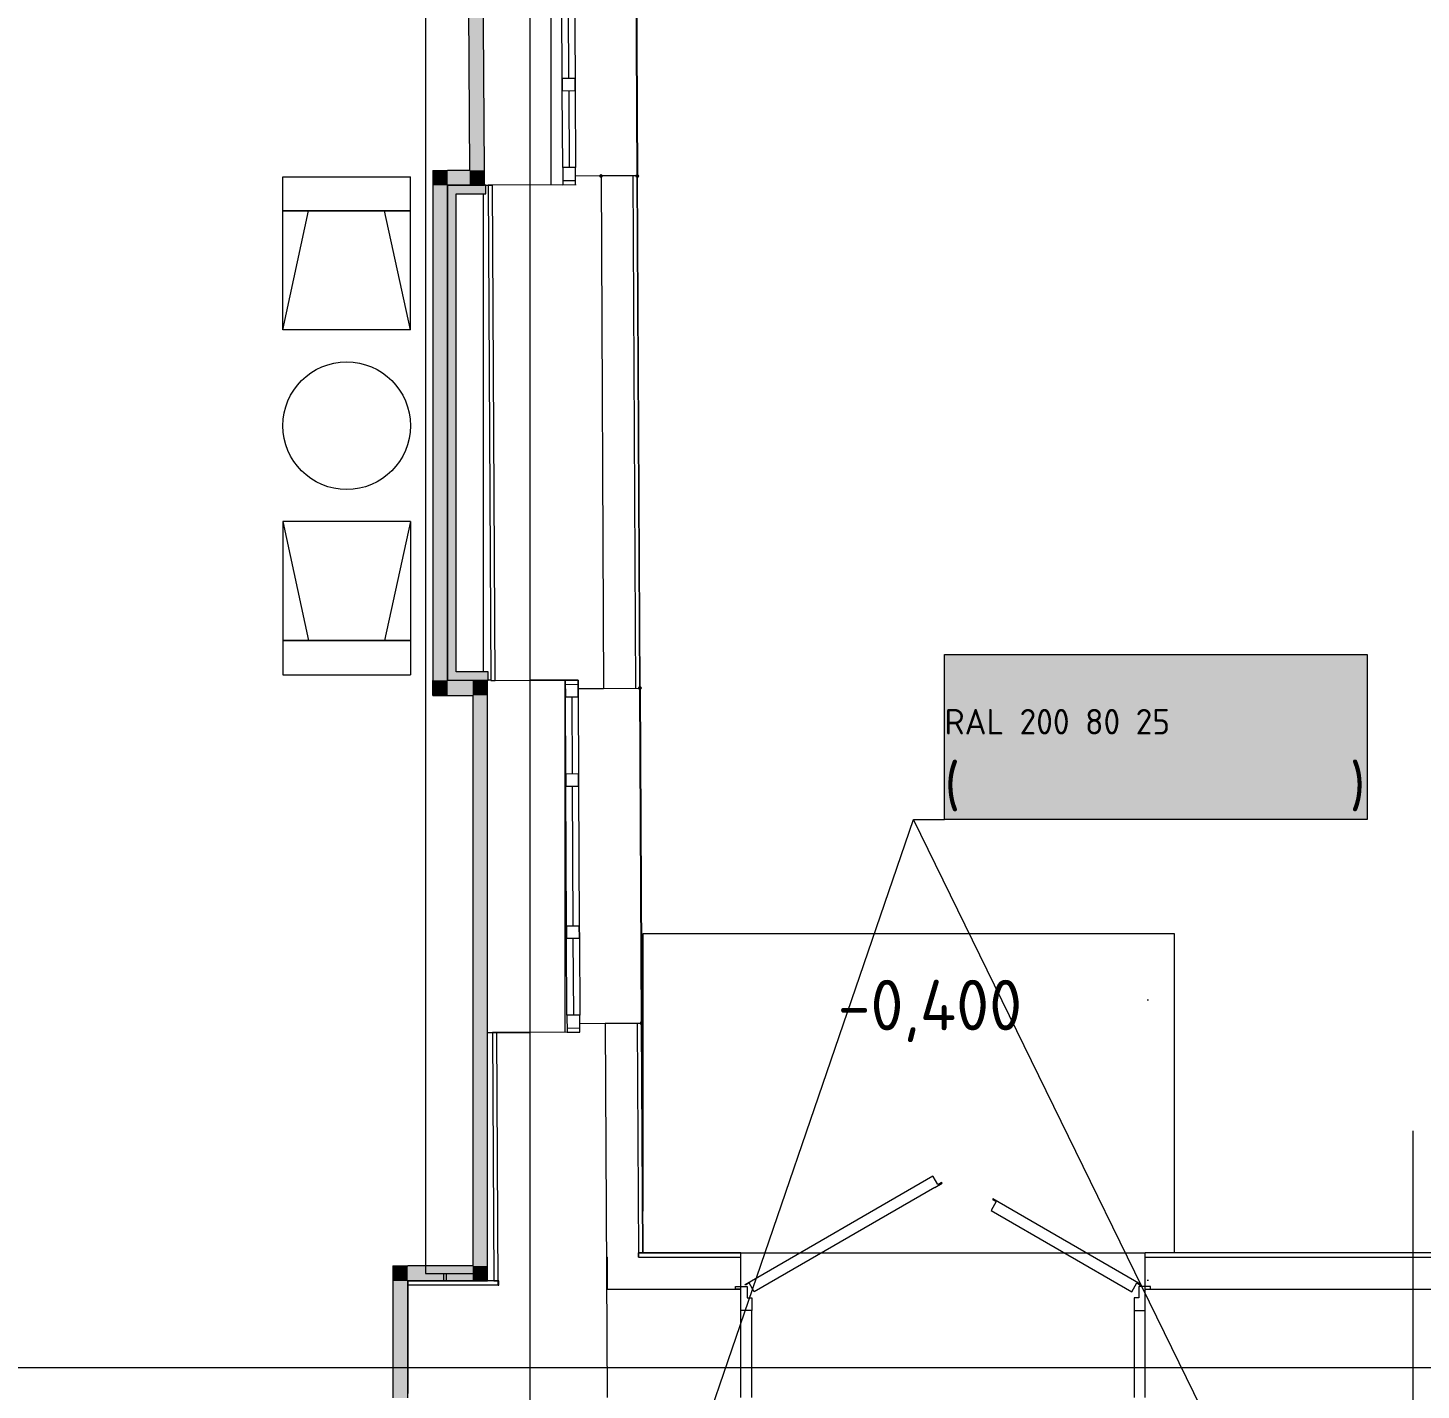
# Model space of a CAD drawing. Header units: millimetres. Extents: x -546 to 1681, y -650 to 1730.
# Drawn here: x 310.1 to 375.6, y 489.3 to 553.3 of the extents above; entities that cross this region are included whole.
import ezdxf

# ---------------------------------------------------------------- set-up
doc = ezdxf.new("R2010")
doc.units = ezdxf.units.MM

msp = doc.modelspace()

# ---------------------------------------------------------------- hatches: boundary and pattern name
at = {"true_color": 0xf1d696}
h = msp.add_hatch(color=41, dxfattribs=at)
h.dxf.hatch_style = 2
h.paths.add_polyline_path([(331.523, 546.619), (330.823, 546.619), (330.728, 561.819), (331.423, 562.519)])
h = msp.add_hatch(color=41, dxfattribs=at)
h.dxf.hatch_style = 2
h.paths.add_polyline_path([(329.091, 546.619), (329.791, 546.619), (329.791, 545.919)])
h = msp.add_hatch(color=41, dxfattribs=at)
h.dxf.hatch_style = 2
h.paths.add_polyline_path([(329.091, 545.919), (329.091, 546.619), (329.791, 545.919)])
h = msp.add_hatch(color=41, dxfattribs=at)
h.dxf.hatch_style = 2
h.paths.add_polyline_path([(330.823, 546.619), (330.827, 545.919), (329.791, 545.919), (329.791, 546.619)])
h = msp.add_hatch(color=41, dxfattribs=at)
h.dxf.hatch_style = 2
h.paths.add_polyline_path([(330.823, 546.619), (331.523, 546.619), (331.527, 545.919)])
h = msp.add_hatch(color=41, dxfattribs=at)
h.dxf.hatch_style = 2
h.paths.add_polyline_path([(331.527, 545.919), (330.827, 545.919), (330.823, 546.619)])
h = msp.add_hatch(color=7)
h.dxf.hatch_style = 2
h.paths.add_polyline_path([(337.004, 546.448), (336.94, 546.421), (336.914, 546.358), (336.94, 546.294), (337.004, 546.268), (337.068, 546.294), (337.095, 546.358), (337.068, 546.421)])
h = msp.add_hatch(color=7)
h.dxf.hatch_style = 2
h.paths.add_polyline_path([(338.714, 546.267), (338.777, 546.293), (338.804, 546.357), (338.777, 546.42), (338.714, 546.447), (338.704, 546.447), (338.64, 546.42), (338.614, 546.357), (338.64, 546.293), (338.704, 546.267)])
h = msp.add_hatch(color=41, dxfattribs=at)
h.dxf.hatch_style = 2
h.paths.add_polyline_path([(329.091, 545.919), (329.791, 545.919), (329.791, 522.651), (329.091, 522.651)])
h = msp.add_hatch(color=7)
h.dxf.hatch_style = 2
h.paths.add_polyline_path([(329.791, 545.919), (330.191, 545.919), (330.191, 523.06), (329.791, 523.06)])
h = msp.add_hatch(color=7)
h.dxf.hatch_style = 2
h.paths.add_polyline_path([(330.191, 545.919), (331.588, 545.919), (331.588, 545.519), (330.191, 545.519)])
at = {"true_color": 0x0077b0}
h = msp.add_hatch(color=144, dxfattribs=at)
h.paths.add_polyline_path([(354.359, 522.479), (354.359, 523.286), (354.33, 523.442), (354.241, 523.573), (354.112, 523.66), (353.956, 523.689), (353.799, 523.66), (353.668, 523.573), (353.581, 523.442), (353.552, 523.286), (353.552, 522.479), (353.581, 522.322), (353.668, 522.194), (353.799, 522.105), (353.956, 522.075), (354.112, 522.105), (354.241, 522.194), (354.33, 522.322)])
h.paths.add_polyline_path([(354.56, 522.479), (354.549, 522.358), (354.515, 522.246), (354.46, 522.143), (354.382, 522.049), (354.29, 521.972), (354.188, 521.917), (354.077, 521.885), (353.956, 521.874), (353.834, 521.885), (353.722, 521.917), (353.62, 521.972), (353.527, 522.049), (353.449, 522.143), (353.394, 522.246), (353.361, 522.358), (353.35, 522.479), (353.35, 523.286), (353.361, 523.407), (353.394, 523.519), (353.449, 523.621), (353.527, 523.714), (353.62, 523.792), (353.722, 523.848), (353.834, 523.881), (353.956, 523.892), (354.077, 523.881), (354.189, 523.848), (354.292, 523.793), (354.385, 523.717), (354.461, 523.623), (354.516, 523.52), (354.549, 523.408), (354.56, 523.286)])
h = msp.add_hatch(color=144, dxfattribs=at)
h.paths.add_polyline_path([(354.359, 522.479), (354.359, 523.286), (354.33, 523.442), (354.241, 523.573), (354.112, 523.66), (353.956, 523.689), (353.799, 523.66), (353.668, 523.573), (353.581, 523.442), (353.552, 523.286), (353.552, 522.479), (353.581, 522.322), (353.668, 522.194), (353.799, 522.105), (353.956, 522.075), (354.112, 522.105), (354.241, 522.194), (354.33, 522.322)])
h.paths.add_polyline_path([(354.56, 522.479), (354.549, 522.358), (354.515, 522.246), (354.46, 522.143), (354.382, 522.049), (354.29, 521.972), (354.188, 521.917), (354.077, 521.885), (353.956, 521.874), (353.834, 521.885), (353.722, 521.917), (353.62, 521.972), (353.527, 522.049), (353.449, 522.143), (353.394, 522.246), (353.361, 522.358), (353.35, 522.479), (353.35, 523.286), (353.361, 523.407), (353.394, 523.519), (353.449, 523.621), (353.527, 523.714), (353.62, 523.792), (353.722, 523.848), (353.834, 523.881), (353.956, 523.892), (354.077, 523.881), (354.189, 523.848), (354.292, 523.793), (354.385, 523.717), (354.461, 523.623), (354.516, 523.52), (354.549, 523.408), (354.56, 523.286)])
h = msp.add_hatch(color=144, dxfattribs=at)
h.dxf.hatch_style = 2
h.paths.add_polyline_path([(356.379, 522.983), (356.379, 523.79), (356.405, 523.867), (356.481, 523.892), (357.186, 523.892), (357.262, 523.867), (357.288, 523.79), (357.262, 523.715), (357.186, 523.689), (356.582, 523.689), (356.582, 523.085), (356.884, 523.085), (356.985, 523.076), (357.078, 523.049), (357.163, 523.003), (357.24, 522.938), (357.305, 522.859), (357.351, 522.773), (357.38, 522.68), (357.389, 522.58), (357.389, 522.379), (357.38, 522.278), (357.351, 522.184), (357.305, 522.099), (357.24, 522.021), (357.162, 521.957), (357.077, 521.911), (356.984, 521.883), (356.884, 521.874), (356.481, 521.874), (356.405, 521.898), (356.379, 521.973), (356.405, 522.049), (356.481, 522.075), (356.884, 522.075), (357.001, 522.098), (357.099, 522.165), (357.165, 522.262), (357.186, 522.379), (357.186, 522.58), (357.165, 522.697), (357.099, 522.794), (357.001, 522.861), (356.884, 522.882), (356.481, 522.882), (356.405, 522.907)])
h = msp.add_hatch(color=144, dxfattribs=at)
h.dxf.hatch_style = 2
h.paths.add_polyline_path([(356.379, 522.983), (356.379, 523.79), (356.405, 523.867), (356.481, 523.892), (357.186, 523.892), (357.262, 523.867), (357.288, 523.79), (357.262, 523.715), (357.186, 523.689), (356.582, 523.689), (356.582, 523.085), (356.884, 523.085), (356.985, 523.076), (357.078, 523.049), (357.163, 523.003), (357.24, 522.938), (357.305, 522.859), (357.351, 522.773), (357.38, 522.68), (357.389, 522.58), (357.389, 522.379), (357.38, 522.278), (357.351, 522.184), (357.305, 522.099), (357.24, 522.021), (357.162, 521.957), (357.077, 521.911), (356.984, 521.883), (356.884, 521.874), (356.481, 521.874), (356.405, 521.898), (356.379, 521.973), (356.405, 522.049), (356.481, 522.075), (356.884, 522.075), (357.001, 522.098), (357.099, 522.165), (357.165, 522.262), (357.186, 522.379), (357.186, 522.58), (357.165, 522.697), (357.099, 522.794), (357.001, 522.861), (356.884, 522.882), (356.481, 522.882), (356.405, 522.907)])
at = {"true_color": 0xffffff}
h = msp.add_hatch(color=7, dxfattribs=at)
h.dxf.hatch_style = 2
h.paths.add_polyline_path([(353.149, 523.875), (373.017, 523.875), (373.017, 516.11), (353.149, 516.11)])
h = msp.add_hatch(color=7, dxfattribs=at)
h.dxf.hatch_style = 2
h.paths.add_polyline_path([(353.149, 523.875), (373.017, 523.875), (373.017, 516.11), (353.149, 516.11)])
at = {"true_color": 0xf1d696}
h = msp.add_hatch(color=41, dxfattribs=at)
h.dxf.hatch_style = 2
h.paths.add_polyline_path([(329.791, 522.651), (329.091, 521.951), (329.091, 522.651)])
h = msp.add_hatch(color=41, dxfattribs=at)
h.dxf.hatch_style = 2
h.paths.add_polyline_path([(329.791, 522.651), (329.791, 521.951), (329.091, 521.951)])
h = msp.add_hatch(color=7)
h.dxf.hatch_style = 2
h.paths.add_polyline_path([(330.191, 522.66), (329.791, 522.66), (329.791, 523.06), (331.702, 523.06), (331.702, 522.671)])
h = msp.add_hatch(color=41, dxfattribs=at)
h.dxf.hatch_style = 2
h.paths.add_polyline_path([(329.791, 521.951), (329.791, 522.651), (330.973, 522.651), (330.973, 521.951)])
h = msp.add_hatch(color=41, dxfattribs=at)
h.dxf.hatch_style = 2
h.paths.add_polyline_path([(330.973, 521.951), (330.973, 522.651), (331.673, 522.651)])
h = msp.add_hatch(color=41, dxfattribs=at)
h.dxf.hatch_style = 2
h.paths.add_polyline_path([(330.973, 521.951), (331.673, 522.651), (331.673, 521.951)])
at = {"true_color": 0x0077b0}
h = msp.add_hatch(color=144, dxfattribs=at)
h.dxf.hatch_style = 2
h.paths.add_polyline_path([(355.873, 522.377), (355.066, 522.377), (354.99, 522.402), (354.965, 522.479), (354.99, 522.555), (355.066, 522.58), (355.873, 522.58), (355.949, 522.555), (355.974, 522.479), (355.949, 522.402)])
h = msp.add_hatch(color=144, dxfattribs=at)
h.dxf.hatch_style = 2
h.paths.add_polyline_path([(355.873, 522.377), (355.066, 522.377), (354.99, 522.402), (354.965, 522.479), (354.99, 522.555), (355.066, 522.58), (355.873, 522.58), (355.949, 522.555), (355.974, 522.479), (355.949, 522.402)])
at = {"true_color": 0xf1d696}
h = msp.add_hatch(color=41, dxfattribs=at)
h.dxf.hatch_style = 2
h.paths.add_polyline_path([(330.973, 521.951), (331.673, 521.951), (331.673, 495.136), (330.973, 495.136)])
h = msp.add_hatch(color=7)
h.dxf.hatch_style = 2
h.paths.add_polyline_path([(338.826, 522.386), (338.762, 522.359), (338.736, 522.296), (338.762, 522.232), (338.826, 522.206), (338.836, 522.206), (338.899, 522.232), (338.926, 522.296), (338.899, 522.359), (338.836, 522.386)])
at = {"true_color": 0x0077b0}
h = msp.add_hatch(color=144, dxfattribs=at)
h.paths.add_polyline_path([(354.36, 518.01), (354.483, 518.084), (354.595, 518.109), (354.656, 518.127), (354.71, 518.179), (354.751, 518.246), (354.764, 518.312), (354.749, 518.39), (354.705, 518.456), (354.639, 518.499), (354.561, 518.512), (354.482, 518.498), (354.417, 518.456), (354.375, 518.39), (354.36, 518.312)])
h.paths.add_polyline_path([(354.863, 518.069), (354.988, 517.993), (355.086, 517.883), (355.147, 517.75), (355.167, 517.607), (355.167, 517.2), (355.158, 517.099), (355.13, 517.006), (355.083, 516.921), (355.018, 516.844), (354.941, 516.78), (354.856, 516.734), (354.763, 516.707), (354.662, 516.698), (354.561, 516.707), (354.467, 516.734), (354.382, 516.78), (354.304, 516.844), (354.24, 516.922), (354.194, 517.007), (354.166, 517.1), (354.157, 517.2), (354.157, 518.312), (354.187, 518.469), (354.276, 518.6), (354.406, 518.686), (354.561, 518.716), (354.717, 518.686), (354.849, 518.597), (354.935, 518.468), (354.964, 518.312), (354.939, 518.175)])
h.paths.add_polyline_path([(354.964, 517.203), (354.964, 517.607), (354.943, 517.722), (354.877, 517.821), (354.779, 517.887), (354.662, 517.908), (354.545, 517.887), (354.448, 517.821), (354.382, 517.722), (354.36, 517.607), (354.36, 517.203), (354.382, 517.085), (354.448, 516.988), (354.545, 516.921), (354.662, 516.898), (354.779, 516.921), (354.877, 516.988), (354.943, 517.086)])
h = msp.add_hatch(color=144, dxfattribs=at)
h.paths.add_polyline_path([(354.36, 518.01), (354.483, 518.084), (354.595, 518.109), (354.656, 518.127), (354.71, 518.179), (354.751, 518.246), (354.764, 518.312), (354.749, 518.39), (354.705, 518.456), (354.639, 518.499), (354.561, 518.512), (354.482, 518.498), (354.417, 518.456), (354.375, 518.39), (354.36, 518.312)])
h.paths.add_polyline_path([(354.863, 518.069), (354.988, 517.993), (355.086, 517.883), (355.147, 517.75), (355.167, 517.607), (355.167, 517.2), (355.158, 517.099), (355.13, 517.006), (355.083, 516.921), (355.018, 516.844), (354.941, 516.78), (354.856, 516.734), (354.763, 516.707), (354.662, 516.698), (354.561, 516.707), (354.467, 516.734), (354.382, 516.78), (354.304, 516.844), (354.24, 516.922), (354.194, 517.007), (354.166, 517.1), (354.157, 517.2), (354.157, 518.312), (354.187, 518.469), (354.276, 518.6), (354.406, 518.686), (354.561, 518.716), (354.717, 518.686), (354.849, 518.597), (354.935, 518.468), (354.964, 518.312), (354.939, 518.175)])
h.paths.add_polyline_path([(354.964, 517.203), (354.964, 517.607), (354.943, 517.722), (354.877, 517.821), (354.779, 517.887), (354.662, 517.908), (354.545, 517.887), (354.448, 517.821), (354.382, 517.722), (354.36, 517.607), (354.36, 517.203), (354.382, 517.085), (354.448, 516.988), (354.545, 516.921), (354.662, 516.898), (354.779, 516.921), (354.877, 516.988), (354.943, 517.086)])
h = msp.add_hatch(color=144, dxfattribs=at)
h.dxf.hatch_style = 2
h.paths.add_polyline_path([(356.969, 517.101), (356.956, 517.185), (356.915, 517.248), (356.864, 517.284), (356.796, 517.302), (356.667, 517.302), (356.596, 517.333), (356.565, 517.403), (356.573, 517.444), (356.596, 517.477), (356.636, 517.499), (356.695, 517.507), (356.726, 517.507), (356.76, 517.505), (356.849, 517.52), (356.915, 517.564), (356.956, 517.627), (356.969, 517.705), (356.955, 517.783), (356.912, 517.849), (356.846, 517.892), (356.768, 517.905), (356.667, 517.905), (356.573, 517.893), (356.461, 517.855), (356.368, 517.817), (356.339, 517.804), (356.311, 517.813), (356.285, 517.841), (356.263, 517.912), (356.274, 517.951), (356.305, 517.988), (356.357, 518.023), (356.43, 518.055), (356.557, 518.096), (356.667, 518.109), (356.768, 518.109), (356.925, 518.08), (357.056, 517.993), (357.142, 517.862), (357.172, 517.705), (357.163, 517.607), (357.137, 517.524), (357.094, 517.456), (357.033, 517.403), (357.094, 517.351), (357.137, 517.283), (357.163, 517.2), (357.172, 517.101), (357.142, 516.945), (357.056, 516.813), (356.925, 516.726), (356.768, 516.698), (356.667, 516.698), (356.554, 516.71), (356.426, 516.748), (356.355, 516.781), (356.304, 516.817), (356.273, 516.854), (356.263, 516.895), (356.285, 516.966), (356.312, 516.993), (356.342, 517.003), (356.374, 516.99), (356.463, 516.952), (356.573, 516.911), (356.667, 516.898), (356.768, 516.898), (356.846, 516.913), (356.912, 516.957), (356.954, 517.023)])
h = msp.add_hatch(color=144, dxfattribs=at)
h.dxf.hatch_style = 2
h.paths.add_polyline_path([(356.969, 517.101), (356.956, 517.185), (356.915, 517.248), (356.864, 517.284), (356.796, 517.302), (356.667, 517.302), (356.596, 517.333), (356.565, 517.403), (356.573, 517.444), (356.596, 517.477), (356.636, 517.499), (356.695, 517.507), (356.726, 517.507), (356.76, 517.505), (356.849, 517.52), (356.915, 517.564), (356.956, 517.627), (356.969, 517.705), (356.955, 517.783), (356.912, 517.849), (356.846, 517.892), (356.768, 517.905), (356.667, 517.905), (356.573, 517.893), (356.461, 517.855), (356.368, 517.817), (356.339, 517.804), (356.311, 517.813), (356.285, 517.841), (356.263, 517.912), (356.274, 517.951), (356.305, 517.988), (356.357, 518.023), (356.43, 518.055), (356.557, 518.096), (356.667, 518.109), (356.768, 518.109), (356.925, 518.08), (357.056, 517.993), (357.142, 517.862), (357.172, 517.705), (357.163, 517.607), (357.137, 517.524), (357.094, 517.456), (357.033, 517.403), (357.094, 517.351), (357.137, 517.283), (357.163, 517.2), (357.172, 517.101), (357.142, 516.945), (357.056, 516.813), (356.925, 516.726), (356.768, 516.698), (356.667, 516.698), (356.554, 516.71), (356.426, 516.748), (356.355, 516.781), (356.304, 516.817), (356.273, 516.854), (356.263, 516.895), (356.285, 516.966), (356.312, 516.993), (356.342, 517.003), (356.374, 516.99), (356.463, 516.952), (356.573, 516.911), (356.667, 516.898), (356.768, 516.898), (356.846, 516.913), (356.912, 516.957), (356.954, 517.023)])
h = msp.add_hatch(color=144, dxfattribs=at)
h.paths.add_polyline_path([(357.576, 517.2), (357.576, 517.604), (357.585, 517.706), (357.612, 517.799), (357.658, 517.884), (357.722, 517.962), (357.8, 518.027), (357.886, 518.073), (357.979, 518.1), (358.081, 518.109), (358.276, 518.073), (358.439, 517.965), (358.503, 517.887), (358.549, 517.801), (358.577, 517.707), (358.586, 517.604), (358.586, 517.2), (358.576, 517.1), (358.548, 517.007), (358.501, 516.922), (358.436, 516.844), (358.36, 516.78), (358.274, 516.734), (358.181, 516.707), (358.081, 516.698), (357.979, 516.707), (357.886, 516.734), (357.8, 516.78), (357.722, 516.844), (357.658, 516.922), (357.612, 517.007), (357.585, 517.1)])
h.paths.add_polyline_path([(358.383, 517.203), (358.383, 517.607), (358.361, 517.722), (358.295, 517.821), (358.198, 517.887), (358.081, 517.908), (357.964, 517.887), (357.866, 517.821), (357.8, 517.722), (357.779, 517.607), (357.779, 517.203), (357.8, 517.085), (357.866, 516.988), (357.964, 516.921), (358.081, 516.898), (358.198, 516.921), (358.295, 516.988), (358.361, 517.086)])
h = msp.add_hatch(color=144, dxfattribs=at)
h.paths.add_polyline_path([(357.576, 517.2), (357.576, 517.604), (357.585, 517.706), (357.612, 517.799), (357.658, 517.884), (357.722, 517.962), (357.8, 518.027), (357.886, 518.073), (357.979, 518.1), (358.081, 518.109), (358.276, 518.073), (358.439, 517.965), (358.503, 517.887), (358.549, 517.801), (358.577, 517.707), (358.586, 517.604), (358.586, 517.2), (358.576, 517.1), (358.548, 517.007), (358.501, 516.922), (358.436, 516.844), (358.36, 516.78), (358.274, 516.734), (358.181, 516.707), (358.081, 516.698), (357.979, 516.707), (357.886, 516.734), (357.8, 516.78), (357.722, 516.844), (357.658, 516.922), (357.612, 517.007), (357.585, 517.1)])
h.paths.add_polyline_path([(358.383, 517.203), (358.383, 517.607), (358.361, 517.722), (358.295, 517.821), (358.198, 517.887), (358.081, 517.908), (357.964, 517.887), (357.866, 517.821), (357.8, 517.722), (357.779, 517.607), (357.779, 517.203), (357.8, 517.085), (357.866, 516.988), (357.964, 516.921), (358.081, 516.898), (358.198, 516.921), (358.295, 516.988), (358.361, 517.086)])
h = msp.add_hatch(color=144, dxfattribs=at)
h.dxf.hatch_style = 2
h.paths.add_polyline_path([(359.193, 517.302), (359.193, 516.796), (359.167, 516.722), (359.091, 516.698), (359.015, 516.722), (358.99, 516.796), (358.99, 518.01), (359.015, 518.084), (359.091, 518.109), (359.167, 518.084), (359.193, 518.01), (359.193, 517.505), (359.797, 517.505), (359.797, 518.01), (359.822, 518.084), (359.898, 518.109), (359.974, 518.084), (360, 518.01), (360, 516.796), (359.974, 516.722), (359.898, 516.698), (359.822, 516.722), (359.797, 516.796), (359.797, 517.302)])
h = msp.add_hatch(color=144, dxfattribs=at)
h.dxf.hatch_style = 2
h.paths.add_polyline_path([(359.193, 517.302), (359.193, 516.796), (359.167, 516.722), (359.091, 516.698), (359.015, 516.722), (358.99, 516.796), (358.99, 518.01), (359.015, 518.084), (359.091, 518.109), (359.167, 518.084), (359.193, 518.01), (359.193, 517.505), (359.797, 517.505), (359.797, 518.01), (359.822, 518.084), (359.898, 518.109), (359.974, 518.084), (360, 518.01), (360, 516.796), (359.974, 516.722), (359.898, 516.698), (359.822, 516.722), (359.797, 516.796), (359.797, 517.302)])
h = msp.add_hatch(color=144, dxfattribs=at)
h.paths.add_polyline_path([(360.909, 517.908), (360.792, 517.887), (360.694, 517.821), (360.628, 517.723), (360.607, 517.607), (360.607, 517.505), (361.211, 517.505), (361.211, 517.607), (361.189, 517.723), (361.123, 517.821), (361.026, 517.887)])
h.paths.add_polyline_path([(360.607, 517.302), (360.607, 517.101), (360.622, 517.024), (360.666, 516.957), (360.731, 516.913), (360.807, 516.898), (361.312, 516.898), (361.388, 516.873), (361.414, 516.796), (361.388, 516.722), (361.312, 516.698), (360.807, 516.698), (360.651, 516.726), (360.522, 516.813), (360.433, 516.944), (360.404, 517.101), (360.404, 517.604), (360.413, 517.706), (360.44, 517.799), (360.486, 517.884), (360.551, 517.962), (360.628, 518.027), (360.714, 518.073), (360.807, 518.1), (360.909, 518.109), (361.104, 518.073), (361.267, 517.965), (361.332, 517.887), (361.377, 517.802), (361.405, 517.708), (361.414, 517.607), (361.414, 517.302)])
h = msp.add_hatch(color=144, dxfattribs=at)
h.paths.add_polyline_path([(360.909, 517.908), (360.792, 517.887), (360.694, 517.821), (360.628, 517.723), (360.607, 517.607), (360.607, 517.505), (361.211, 517.505), (361.211, 517.607), (361.189, 517.723), (361.123, 517.821), (361.026, 517.887)])
h.paths.add_polyline_path([(360.607, 517.302), (360.607, 517.101), (360.622, 517.024), (360.666, 516.957), (360.731, 516.913), (360.807, 516.898), (361.312, 516.898), (361.388, 516.873), (361.414, 516.796), (361.388, 516.722), (361.312, 516.698), (360.807, 516.698), (360.651, 516.726), (360.522, 516.813), (360.433, 516.944), (360.404, 517.101), (360.404, 517.604), (360.413, 517.706), (360.44, 517.799), (360.486, 517.884), (360.551, 517.962), (360.628, 518.027), (360.714, 518.073), (360.807, 518.1), (360.909, 518.109), (361.104, 518.073), (361.267, 517.965), (361.332, 517.887), (361.377, 517.802), (361.405, 517.708), (361.414, 517.607), (361.414, 517.302)])
h = msp.add_hatch(color=144, dxfattribs=at)
h.dxf.hatch_style = 2
h.paths.add_polyline_path([(362.51, 516.796), (362.51, 518.01), (362.536, 518.084), (362.612, 518.109), (363.117, 518.109), (363.271, 518.08), (363.402, 517.993), (363.491, 517.862), (363.52, 517.705), (363.52, 516.796), (363.495, 516.722), (363.419, 516.698), (363.342, 516.722), (363.317, 516.796), (363.317, 517.705), (363.303, 517.783), (363.26, 517.849), (363.195, 517.892), (363.117, 517.905), (362.713, 517.905), (362.713, 516.796), (362.688, 516.722), (362.612, 516.698), (362.536, 516.722)])
h = msp.add_hatch(color=144, dxfattribs=at)
h.dxf.hatch_style = 2
h.paths.add_polyline_path([(362.51, 516.796), (362.51, 518.01), (362.536, 518.084), (362.612, 518.109), (363.117, 518.109), (363.271, 518.08), (363.402, 517.993), (363.491, 517.862), (363.52, 517.705), (363.52, 516.796), (363.495, 516.722), (363.419, 516.698), (363.342, 516.722), (363.317, 516.796), (363.317, 517.705), (363.303, 517.783), (363.26, 517.849), (363.195, 517.892), (363.117, 517.905), (362.713, 517.905), (362.713, 516.796), (362.688, 516.722), (362.612, 516.698), (362.536, 516.722)])
h = msp.add_hatch(color=144, dxfattribs=at)
h.paths.add_polyline_path([(363.924, 517.2), (363.924, 517.604), (363.933, 517.706), (363.961, 517.799), (364.006, 517.884), (364.071, 517.962), (364.149, 518.027), (364.234, 518.073), (364.328, 518.1), (364.429, 518.109), (364.624, 518.073), (364.788, 517.965), (364.852, 517.887), (364.898, 517.801), (364.925, 517.707), (364.934, 517.604), (364.934, 517.2), (364.925, 517.1), (364.896, 517.007), (364.85, 516.922), (364.785, 516.844), (364.708, 516.78), (364.623, 516.734), (364.53, 516.707), (364.429, 516.698), (364.328, 516.707), (364.234, 516.734), (364.149, 516.78), (364.071, 516.844), (364.006, 516.922), (363.961, 517.007), (363.933, 517.1)])
h.paths.add_polyline_path([(364.731, 517.203), (364.731, 517.607), (364.71, 517.722), (364.644, 517.821), (364.546, 517.887), (364.429, 517.908), (364.312, 517.887), (364.215, 517.821), (364.149, 517.722), (364.127, 517.607), (364.127, 517.203), (364.149, 517.085), (364.215, 516.988), (364.312, 516.921), (364.429, 516.898), (364.546, 516.921), (364.644, 516.988), (364.71, 517.086)])
h = msp.add_hatch(color=144, dxfattribs=at)
h.paths.add_polyline_path([(363.924, 517.2), (363.924, 517.604), (363.933, 517.706), (363.961, 517.799), (364.006, 517.884), (364.071, 517.962), (364.149, 518.027), (364.234, 518.073), (364.328, 518.1), (364.429, 518.109), (364.624, 518.073), (364.788, 517.965), (364.852, 517.887), (364.898, 517.801), (364.925, 517.707), (364.934, 517.604), (364.934, 517.2), (364.925, 517.1), (364.896, 517.007), (364.85, 516.922), (364.785, 516.844), (364.708, 516.78), (364.623, 516.734), (364.53, 516.707), (364.429, 516.698), (364.328, 516.707), (364.234, 516.734), (364.149, 516.78), (364.071, 516.844), (364.006, 516.922), (363.961, 517.007), (363.933, 517.1)])
h.paths.add_polyline_path([(364.731, 517.203), (364.731, 517.607), (364.71, 517.722), (364.644, 517.821), (364.546, 517.887), (364.429, 517.908), (364.312, 517.887), (364.215, 517.821), (364.149, 517.722), (364.127, 517.607), (364.127, 517.203), (364.149, 517.085), (364.215, 516.988), (364.312, 516.921), (364.429, 516.898), (364.546, 516.921), (364.644, 516.988), (364.71, 517.086)])
h = msp.add_hatch(color=144, dxfattribs=at)
h.paths.add_polyline_path([(365.338, 518.01), (365.364, 518.084), (365.44, 518.109), (365.945, 518.109), (366.101, 518.08), (366.23, 517.993), (366.319, 517.862), (366.348, 517.705), (366.348, 517.101), (366.319, 516.945), (366.23, 516.813), (366.101, 516.726), (365.945, 516.698), (365.541, 516.698), (365.541, 516.19), (365.516, 516.116), (365.44, 516.091), (365.364, 516.116), (365.338, 516.19)])
h.paths.add_polyline_path([(365.541, 517.905), (365.541, 516.898), (365.945, 516.898), (366.022, 516.913), (366.086, 516.957), (366.131, 517.023), (366.145, 517.101), (366.145, 517.705), (366.131, 517.783), (366.089, 517.849), (366.023, 517.892), (365.945, 517.905)])
h = msp.add_hatch(color=144, dxfattribs=at)
h.paths.add_polyline_path([(365.338, 518.01), (365.364, 518.084), (365.44, 518.109), (365.945, 518.109), (366.101, 518.08), (366.23, 517.993), (366.319, 517.862), (366.348, 517.705), (366.348, 517.101), (366.319, 516.945), (366.23, 516.813), (366.101, 516.726), (365.945, 516.698), (365.541, 516.698), (365.541, 516.19), (365.516, 516.116), (365.44, 516.091), (365.364, 516.116), (365.338, 516.19)])
h.paths.add_polyline_path([(365.541, 517.905), (365.541, 516.898), (365.945, 516.898), (366.022, 516.913), (366.086, 516.957), (366.131, 517.023), (366.145, 517.101), (366.145, 517.705), (366.131, 517.783), (366.089, 517.849), (366.023, 517.892), (365.945, 517.905)])
h = msp.add_hatch(color=144, dxfattribs=at)
h.dxf.hatch_style = 2
h.paths.add_polyline_path([(367.56, 516.492), (367.56, 516.698), (367.156, 516.698), (367, 516.726), (366.871, 516.813), (366.782, 516.945), (366.753, 517.101), (366.753, 518.01), (366.778, 518.084), (366.854, 518.109), (366.93, 518.084), (366.955, 518.01), (366.955, 517.101), (366.97, 517.024), (367.015, 516.957), (367.08, 516.913), (367.156, 516.898), (367.56, 516.898), (367.56, 518.01), (367.585, 518.084), (367.661, 518.109), (367.737, 518.084), (367.762, 518.01), (367.762, 516.494), (367.733, 516.338), (367.647, 516.207), (367.518, 516.12), (367.362, 516.091), (366.955, 516.091), (366.879, 516.116), (366.854, 516.193), (366.861, 516.229), (366.885, 516.263), (366.955, 516.294), (367.359, 516.294), (367.437, 516.308), (367.503, 516.35), (367.545, 516.414)])
h = msp.add_hatch(color=144, dxfattribs=at)
h.dxf.hatch_style = 2
h.paths.add_polyline_path([(367.56, 516.492), (367.56, 516.698), (367.156, 516.698), (367, 516.726), (366.871, 516.813), (366.782, 516.945), (366.753, 517.101), (366.753, 518.01), (366.778, 518.084), (366.854, 518.109), (366.93, 518.084), (366.955, 518.01), (366.955, 517.101), (366.97, 517.024), (367.015, 516.957), (367.08, 516.913), (367.156, 516.898), (367.56, 516.898), (367.56, 518.01), (367.585, 518.084), (367.661, 518.109), (367.737, 518.084), (367.762, 518.01), (367.762, 516.494), (367.733, 516.338), (367.647, 516.207), (367.518, 516.12), (367.362, 516.091), (366.955, 516.091), (366.879, 516.116), (366.854, 516.193), (366.861, 516.229), (366.885, 516.263), (366.955, 516.294), (367.359, 516.294), (367.437, 516.308), (367.503, 516.35), (367.545, 516.414)])
h = msp.add_hatch(color=144, dxfattribs=at)
h.dxf.hatch_style = 2
h.paths.add_polyline_path([(369.177, 518.01), (369.177, 516.796), (369.151, 516.722), (369.075, 516.698), (368.999, 516.722), (368.974, 516.796), (368.974, 517.302), (368.57, 517.302), (368.416, 517.331), (368.285, 517.418), (368.196, 517.547), (368.167, 517.7), (368.167, 518.01), (368.192, 518.084), (368.268, 518.109), (368.344, 518.084), (368.37, 518.01), (368.37, 517.708), (368.384, 517.63), (368.429, 517.564), (368.494, 517.52), (368.57, 517.505), (368.974, 517.505), (368.974, 518.01), (368.999, 518.084), (369.075, 518.109), (369.151, 518.084)])
h = msp.add_hatch(color=144, dxfattribs=at)
h.dxf.hatch_style = 2
h.paths.add_polyline_path([(369.177, 518.01), (369.177, 516.796), (369.151, 516.722), (369.075, 516.698), (368.999, 516.722), (368.974, 516.796), (368.974, 517.302), (368.57, 517.302), (368.416, 517.331), (368.285, 517.418), (368.196, 517.547), (368.167, 517.7), (368.167, 518.01), (368.192, 518.084), (368.268, 518.109), (368.344, 518.084), (368.37, 518.01), (368.37, 517.708), (368.384, 517.63), (368.429, 517.564), (368.494, 517.52), (368.57, 517.505), (368.974, 517.505), (368.974, 518.01), (368.999, 518.084), (369.075, 518.109), (369.151, 518.084)])
h = msp.add_hatch(color=144, dxfattribs=at)
h.dxf.hatch_style = 2
h.paths.add_polyline_path([(369.784, 517.302), (369.784, 516.796), (369.758, 516.722), (369.682, 516.698), (369.606, 516.722), (369.581, 516.796), (369.581, 518.01), (369.606, 518.084), (369.682, 518.109), (369.758, 518.084), (369.784, 518.01), (369.784, 517.505), (370.388, 517.505), (370.388, 518.01), (370.413, 518.084), (370.489, 518.109), (370.565, 518.084), (370.591, 518.01), (370.591, 516.796), (370.565, 516.722), (370.489, 516.698), (370.413, 516.722), (370.388, 516.796), (370.388, 517.302)])
h = msp.add_hatch(color=144, dxfattribs=at)
h.dxf.hatch_style = 2
h.paths.add_polyline_path([(369.784, 517.302), (369.784, 516.796), (369.758, 516.722), (369.682, 516.698), (369.606, 516.722), (369.581, 516.796), (369.581, 518.01), (369.606, 518.084), (369.682, 518.109), (369.758, 518.084), (369.784, 518.01), (369.784, 517.505), (370.388, 517.505), (370.388, 518.01), (370.413, 518.084), (370.489, 518.109), (370.565, 518.084), (370.591, 518.01), (370.591, 516.796), (370.565, 516.722), (370.489, 516.698), (370.413, 516.722), (370.388, 516.796), (370.388, 517.302)])
h = msp.add_hatch(color=144, dxfattribs=at)
h.paths.add_polyline_path([(371.353, 517.305), (371.212, 517.347), (371.096, 517.437), (371.02, 517.561), (370.995, 517.705), (371.024, 517.862), (371.113, 517.993), (371.242, 518.08), (371.398, 518.109), (371.903, 518.109), (371.979, 518.084), (372.005, 518.01), (372.005, 516.796), (371.979, 516.722), (371.903, 516.698), (371.827, 516.722), (371.802, 516.796), (371.802, 517.302), (371.599, 517.302), (371.178, 516.737), (371.141, 516.707), (371.096, 516.698), (371.02, 516.722), (370.995, 516.796), (371.014, 516.859)])
h.paths.add_polyline_path([(371.198, 517.705), (371.213, 517.628), (371.257, 517.561), (371.322, 517.517), (371.398, 517.502), (371.802, 517.502), (371.802, 517.905), (371.398, 517.905), (371.32, 517.891), (371.255, 517.849), (371.212, 517.783)])
h = msp.add_hatch(color=144, dxfattribs=at)
h.paths.add_polyline_path([(371.353, 517.305), (371.212, 517.347), (371.096, 517.437), (371.02, 517.561), (370.995, 517.705), (371.024, 517.862), (371.113, 517.993), (371.242, 518.08), (371.398, 518.109), (371.903, 518.109), (371.979, 518.084), (372.005, 518.01), (372.005, 516.796), (371.979, 516.722), (371.903, 516.698), (371.827, 516.722), (371.802, 516.796), (371.802, 517.302), (371.599, 517.302), (371.178, 516.737), (371.141, 516.707), (371.096, 516.698), (371.02, 516.722), (370.995, 516.796), (371.014, 516.859)])
h.paths.add_polyline_path([(371.198, 517.705), (371.213, 517.628), (371.257, 517.561), (371.322, 517.517), (371.398, 517.502), (371.802, 517.502), (371.802, 517.905), (371.398, 517.905), (371.32, 517.891), (371.255, 517.849), (371.212, 517.783)])
h = msp.add_hatch(color=7)
h.dxf.hatch_style = 2
h.paths.add_polyline_path([(338.916, 506.456), (338.979, 506.482), (339.006, 506.546), (338.979, 506.609), (338.916, 506.636), (338.906, 506.636), (338.842, 506.609), (338.816, 506.546), (338.842, 506.482), (338.906, 506.456)])
at = {"true_color": 0xf1d696}
h = msp.add_hatch(color=41, dxfattribs=at)
h.dxf.hatch_style = 2
h.paths.add_polyline_path([(327.219, 495.136), (327.92, 495.136), (327.92, 494.436)])
h = msp.add_hatch(color=41, dxfattribs=at)
h.dxf.hatch_style = 2
h.paths.add_polyline_path([(327.219, 494.436), (327.219, 495.136), (327.92, 494.436)])
h = msp.add_hatch(color=41, dxfattribs=at)
h.dxf.hatch_style = 2
h.paths.add_polyline_path([(330.973, 495.136), (330.973, 494.436), (327.92, 494.436), (327.92, 495.136)])
h = msp.add_hatch(color=41, dxfattribs=at)
h.dxf.hatch_style = 2
h.paths.add_polyline_path([(330.973, 495.136), (331.673, 495.136), (331.673, 494.436)])
h = msp.add_hatch(color=41, dxfattribs=at)
h.dxf.hatch_style = 2
h.paths.add_polyline_path([(330.973, 494.436), (330.973, 495.136), (331.673, 494.436)])
h = msp.add_hatch(color=41, dxfattribs=at)
h.dxf.hatch_style = 2
h.paths.add_polyline_path([(327.219, 494.436), (327.92, 494.436), (327.92, 488.936), (327.219, 488.936)])

# ---------------------------------------------------------------- linework, layer by layer
at = {"color": 7, "lineweight": 0}
for points in [[(333.673, 197.821), (333.673, 730.152)], [(328.756, 645.213), (328.756, 494.786)], [(331.523, 546.619), (331.423, 562.519)], [(334.664, 545.946), (334.664, 562.497)], [(338.704, 546.357), (338.624, 562.107)], [(338.634, 562.107), (338.714, 546.357)], [(330.728, 561.819), (330.823, 546.619)], [(335.181, 550.949), (335.147, 557.499)], [(335.447, 557.5), (335.481, 550.951)], [(335.747, 557.502), (335.781, 550.952)], [(335.181, 550.949), (335.781, 550.952)], [(335.184, 550.349), (335.181, 550.949)], [(335.181, 550.949), (335.184, 550.349)], [(335.781, 550.952), (335.784, 550.352)], [(335.784, 550.352), (335.781, 550.952)], [(335.784, 550.352), (335.184, 550.349)], [(335.202, 546.749), (335.184, 550.349)], [(335.484, 550.351), (335.502, 546.751)], [(335.784, 550.352), (335.802, 546.752)], [(329.091, 546.619), (329.791, 546.619)], [(329.091, 546.619), (329.091, 522.651)], [(330.823, 546.619), (329.791, 546.619)], [(331.527, 545.919), (331.523, 546.619)], [(335.802, 546.752), (335.202, 546.749)], [(335.202, 546.749), (335.206, 545.949)], [(335.202, 546.749), (335.206, 545.949)], [(335.806, 545.952), (335.802, 546.752)], [(335.806, 545.952), (335.802, 546.752)], [(337.004, 546.358), (335.804, 546.352)], [(338.704, 546.367), (337.004, 546.358)], [(337.004, 546.358), (337.126, 522.277)], [(338.504, 546.366), (338.504, 546.346)], [(338.504, 546.346), (338.626, 522.285)], [(338.826, 522.286), (338.704, 546.367)], [(338.704, 546.357), (338.826, 522.296)], [(338.836, 522.296), (338.714, 546.357)], [(331.588, 545.919), (329.791, 545.919)], [(329.791, 545.919), (329.791, 522.66)], [(329.791, 522.651), (329.791, 545.919)], [(329.791, 545.919), (331.527, 545.919)], [(330.191, 545.519), (331.588, 545.519)], [(330.191, 523.06), (330.191, 545.519)], [(331.476, 523.06), (331.476, 545.519)], [(331.588, 545.919), (331.906, 545.919)], [(331.588, 545.519), (331.588, 545.919)], [(331.906, 545.932), (331.706, 545.931)], [(331.706, 545.931), (331.824, 522.65)], [(335.206, 545.949), (331.906, 545.932)], [(332.024, 522.651), (331.906, 545.932)], [(335.205, 546.149), (335.805, 546.152)], [(335.206, 545.949), (335.806, 545.952)], [(335.206, 545.949), (335.806, 545.952)], [(335.806, 545.952), (335.806, 545.932)], [(329.091, 521.951), (329.091, 522.651)], [(329.791, 522.66), (331.702, 522.66)], [(330.973, 522.651), (329.791, 522.651)], [(331.702, 523.06), (330.191, 523.06)], [(331.673, 522.651), (330.973, 522.651)], [(331.673, 495.136), (331.673, 522.651)], [(331.702, 522.66), (331.702, 523.06)], [(331.824, 522.66), (331.702, 522.66)], [(331.824, 522.65), (332.024, 522.651)], [(332.024, 522.651), (335.324, 522.668)], [(335.324, 522.66), (333.695, 522.66)], [(335.324, 522.668), (335.924, 522.671)], [(335.924, 522.671), (335.324, 522.668)], [(335.328, 521.868), (335.324, 522.668)], [(335.324, 522.668), (335.328, 521.868)], [(335.924, 522.671), (335.928, 521.871)], [(335.928, 521.871), (335.924, 522.671)], [(329.091, 521.951), (330.973, 521.951)], [(330.973, 521.951), (330.973, 495.136)], [(335.325, 522.468), (335.925, 522.471)], [(335.326, 506.118), (335.326, 522.327)], [(335.926, 522.271), (337.126, 522.277)], [(337.126, 522.277), (338.826, 522.286)], [(338.906, 506.546), (338.826, 522.286)], [(338.836, 522.296), (338.916, 506.546)], [(335.928, 521.871), (335.328, 521.868)], [(335.347, 518.268), (335.328, 521.868)], [(335.628, 521.87), (335.647, 518.27)], [(335.928, 521.871), (335.947, 518.271)], [(335.347, 518.268), (335.947, 518.271)], [(335.35, 517.668), (335.347, 518.268)], [(335.347, 518.268), (335.35, 517.668)], [(335.947, 518.271), (335.95, 517.671)], [(335.95, 517.671), (335.947, 518.271)], [(335.95, 517.671), (335.35, 517.668)], [(335.383, 511.118), (335.35, 517.668)], [(335.65, 517.67), (335.683, 511.12)], [(335.95, 517.671), (335.983, 511.121)], [(335.383, 511.118), (335.983, 511.121)], [(335.386, 510.518), (335.383, 511.118)], [(335.383, 511.118), (335.386, 510.518)], [(335.983, 511.121), (335.986, 510.521)], [(335.986, 510.521), (335.983, 511.121)], [(335.986, 510.521), (335.386, 510.518)], [(335.404, 506.918), (335.386, 510.518)], [(335.686, 510.52), (335.704, 506.92)], [(335.986, 510.521), (336.004, 506.921)], [(363.961, 510.748), (338.961, 510.748)], [(338.961, 510.748), (338.961, 497.714)], [(363.961, 495.748), (363.961, 510.748)], [(362.729, 507.62), (362.679, 507.62)], [(336.004, 506.921), (335.404, 506.918)], [(335.404, 506.918), (335.409, 506.118)], [(335.404, 506.918), (335.409, 506.118)], [(336.009, 506.121), (336.004, 506.921)], [(336.009, 506.121), (336.004, 506.921)], [(335.407, 506.318), (336.007, 506.321)], [(337.206, 506.528), (336.006, 506.521)], [(338.906, 506.536), (337.206, 506.528)], [(337.206, 506.528), (337.296, 488.948)], [(338.706, 506.535), (338.761, 495.748)], [(338.906, 506.546), (338.961, 495.748)], [(338.961, 495.748), (338.906, 506.536)], [(338.971, 495.748), (338.916, 506.546)], [(331.673, 494.786), (331.673, 506.11)], [(331.673, 506.11), (333.671, 506.11)], [(332.109, 506.102), (331.909, 506.101)], [(331.909, 506.101), (331.968, 494.435)], [(335.409, 506.118), (332.109, 506.102)], [(332.169, 494.236), (332.109, 506.102)], [(335.409, 506.118), (336.009, 506.121)], [(335.409, 506.118), (336.009, 506.121)], [(375.173, 197.821), (375.173, 501.492)], [(343.772, 494.264), (352.606, 499.364)], [(352.606, 499.364), (352.621, 499.338)], [(352.841, 498.957), (352.621, 499.338)], [(352.688, 498.822), (353.034, 499.022)], [(353.014, 499.057), (352.841, 498.957)], [(353.034, 499.022), (353.014, 499.057)], [(352.688, 498.822), (344.201, 493.922)], [(355.577, 498.158), (355.337, 497.742)], [(355.337, 497.742), (361.954, 493.922)], [(355.419, 498.284), (355.404, 498.258)], [(355.404, 498.258), (355.577, 498.158)], [(362.382, 494.264), (355.419, 498.284)], [(338.762, 495.548), (338.761, 495.748)], [(338.762, 495.758), (338.762, 495.548)], [(343.577, 495.758), (338.762, 495.758)], [(338.762, 495.748), (343.577, 495.748)], [(343.577, 494.048), (343.577, 495.758)], [(343.577, 495.748), (362.577, 495.748)], [(362.577, 494.048), (362.577, 495.758)], [(382.194, 495.758), (362.577, 495.758)], [(382.194, 495.748), (362.577, 495.748)], [(327.219, 495.136), (327.92, 495.136)], [(327.219, 495.136), (327.219, 488.936)], [(330.973, 495.136), (327.92, 495.136)], [(331.673, 494.436), (331.673, 495.136)], [(337.262, 495.548), (337.313, 495.548)], [(337.313, 494.048), (337.313, 495.548)], [(338.762, 495.548), (343.577, 495.548)], [(362.577, 495.548), (382.194, 495.548)], [(332.195, 494.436), (327.92, 494.436)], [(327.92, 494.436), (327.92, 494.236)], [(327.92, 488.936), (327.92, 494.436)], [(327.92, 494.436), (331.673, 494.436)], [(328.756, 494.786), (331.673, 494.786)], [(329.611, 494.436), (329.611, 494.786)], [(329.731, 494.786), (329.731, 494.436)], [(331.568, 494.436), (331.566, 494.786)], [(331.968, 494.435), (332.168, 494.436)], [(332.195, 494.236), (332.195, 494.436)], [(362.679, 494.475), (362.729, 494.475)], [(332.169, 494.236), (327.92, 494.236)], [(327.92, 494.236), (327.92, 489.136)], [(332.169, 494.236), (332.195, 494.236)], [(337.27, 494.048), (343.577, 494.048)], [(343.327, 494.168), (343.877, 494.168)], [(343.327, 494.048), (343.327, 494.168)], [(343.577, 494.048), (343.327, 494.048)], [(343.577, 488.948), (343.577, 494.048)], [(343.577, 493.037), (343.577, 494.048)], [(343.787, 494.238), (343.772, 494.264)], [(343.961, 494.338), (343.787, 494.238)], [(343.877, 494.168), (343.877, 493.638)], [(344.201, 493.922), (343.961, 494.338)], [(361.954, 493.922), (362.194, 494.338)], [(362.194, 494.338), (362.367, 494.238)], [(362.277, 494.168), (362.277, 493.638)], [(362.827, 494.168), (362.277, 494.168)], [(362.367, 494.238), (362.382, 494.264)], [(362.577, 494.048), (382.194, 494.048)], [(362.577, 488.948), (362.577, 494.048)], [(362.577, 494.048), (362.827, 494.048)], [(362.577, 493.037), (362.577, 494.048)], [(362.827, 494.048), (362.827, 494.168)], [(343.877, 493.638), (344.087, 493.638)], [(344.087, 493.638), (344.087, 493.037)], [(362.067, 493.638), (362.067, 493.037)], [(362.277, 493.638), (362.067, 493.638)], [(344.087, 493.037), (343.577, 493.037)], [(344.077, 493.037), (344.077, 488.948)], [(362.067, 493.037), (362.577, 493.037)], [(362.077, 488.948), (362.077, 493.037)], [(187.211, 490.372), (863.726, 490.372)]]:
    msp.add_lwpolyline(points, dxfattribs=at)
at = {"color": 253, "lineweight": 0, "true_color": 0x999999}
for points in [[(322.048, 539.122), (322.048, 546.322)], [(322.048, 539.122), (322.048, 546.322)], [(322.048, 546.322), (328.049, 546.322)], [(328.049, 539.122), (328.049, 546.322)], [(322.048, 544.72), (328.049, 544.72)], [(328.049, 544.72), (322.048, 544.72)], [(322.048, 539.122), (323.262, 544.72)], [(322.048, 539.122), (323.262, 544.72)], [(328.049, 539.122), (326.833, 544.72)], [(328.049, 539.122), (326.833, 544.72)], [(328.049, 539.122), (322.048, 539.122)], [(328.049, 539.122), (322.048, 539.122)], [(322.048, 530.122), (322.048, 522.922)], [(322.048, 530.122), (322.048, 522.922)], [(328.049, 530.122), (322.048, 530.122)], [(328.049, 530.122), (322.048, 530.122)], [(322.048, 530.122), (323.262, 524.524)], [(322.048, 530.122), (323.262, 524.524)], [(328.049, 530.122), (326.833, 524.524)], [(328.049, 530.122), (326.833, 524.524)], [(328.049, 530.122), (328.049, 522.922)], [(322.048, 524.524), (328.049, 524.524)], [(328.049, 524.524), (322.048, 524.524)], [(322.048, 522.922), (328.049, 522.922)]]:
    msp.add_lwpolyline(points, dxfattribs=at)
at = {"color": 144, "lineweight": 0, "true_color": 0x0077b0}
for points in [[(353.149, 523.875), (373.017, 523.875)], [(353.149, 516.11), (353.149, 523.875)], [(353.149, 523.875), (373.017, 523.875)], [(353.149, 516.11), (353.149, 523.875)], [(373.017, 523.875), (373.017, 516.11)], [(373.017, 523.875), (373.017, 516.11)], [(336.971, 473.14), (351.696, 516.11)], [(351.696, 516.11), (353.149, 516.11)], [(369.722, 479.236), (351.696, 516.11)], [(351.696, 516.11), (353.149, 516.11)], [(373.017, 516.11), (353.149, 516.11)], [(373.017, 516.11), (353.149, 516.11)]]:
    msp.add_lwpolyline(points, dxfattribs=at)
at = {"color": 253, "lineweight": 0, "true_color": 0x999999}
msp.add_circle((325.048, 534.622), 3, dxfattribs=at)

# ---------------------------------------------------------------- texts
at = {"color": 144, "true_color": 0x0077b0, "attachment_point": 1}
for s, insert, char_height in [('{\\fGOSTCommon|b0|i0|c0;RAL 200 80 25}', (353.149, 521.313), 1.2), ('{\\fGOSTCommon|b0|i0|c0;RAL 200 80 25}', (353.149, 521.313), 1.2), ('{\\fGOSTCommon|b0|i0|c0;(}', (353.149, 518.725), 2.02685), ('{\\fGOSTCommon|b0|i0|c0;(}', (353.149, 518.725), 2.02685), ('{\\fGOSTCommon|b0|i0|c0;)}', (372.21, 518.725), 2.02685), ('{\\fGOSTCommon|b0|i0|c0;)}', (372.21, 518.725), 2.02685)]:
    msp.add_mtext(s, dxfattribs=dict(at, insert=insert, char_height=char_height))
at = {"color": 7, "insert": (348.125, 508.583), "char_height": 2.37449, "attachment_point": 1}
msp.add_mtext('{\\fGOSTCommon|b0|i0|c0;-0,400}', dxfattribs=at)

doc.saveas('drawing.dxf')
